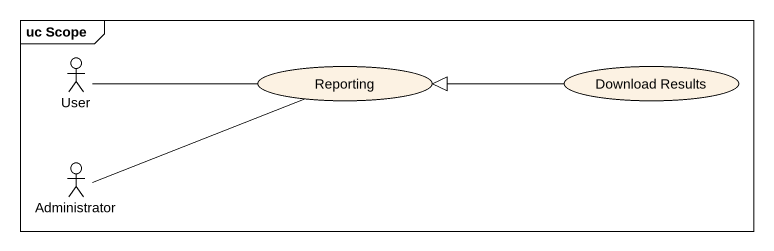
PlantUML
@startuml
mainframe uc Scope
actor User
usecase Reporting
usecase "Download Results" as Download_Results
actor Administrator
User -right- Reporting
Download_Results -left-|> Reporting
Administrator -right- Reporting
@enduml
